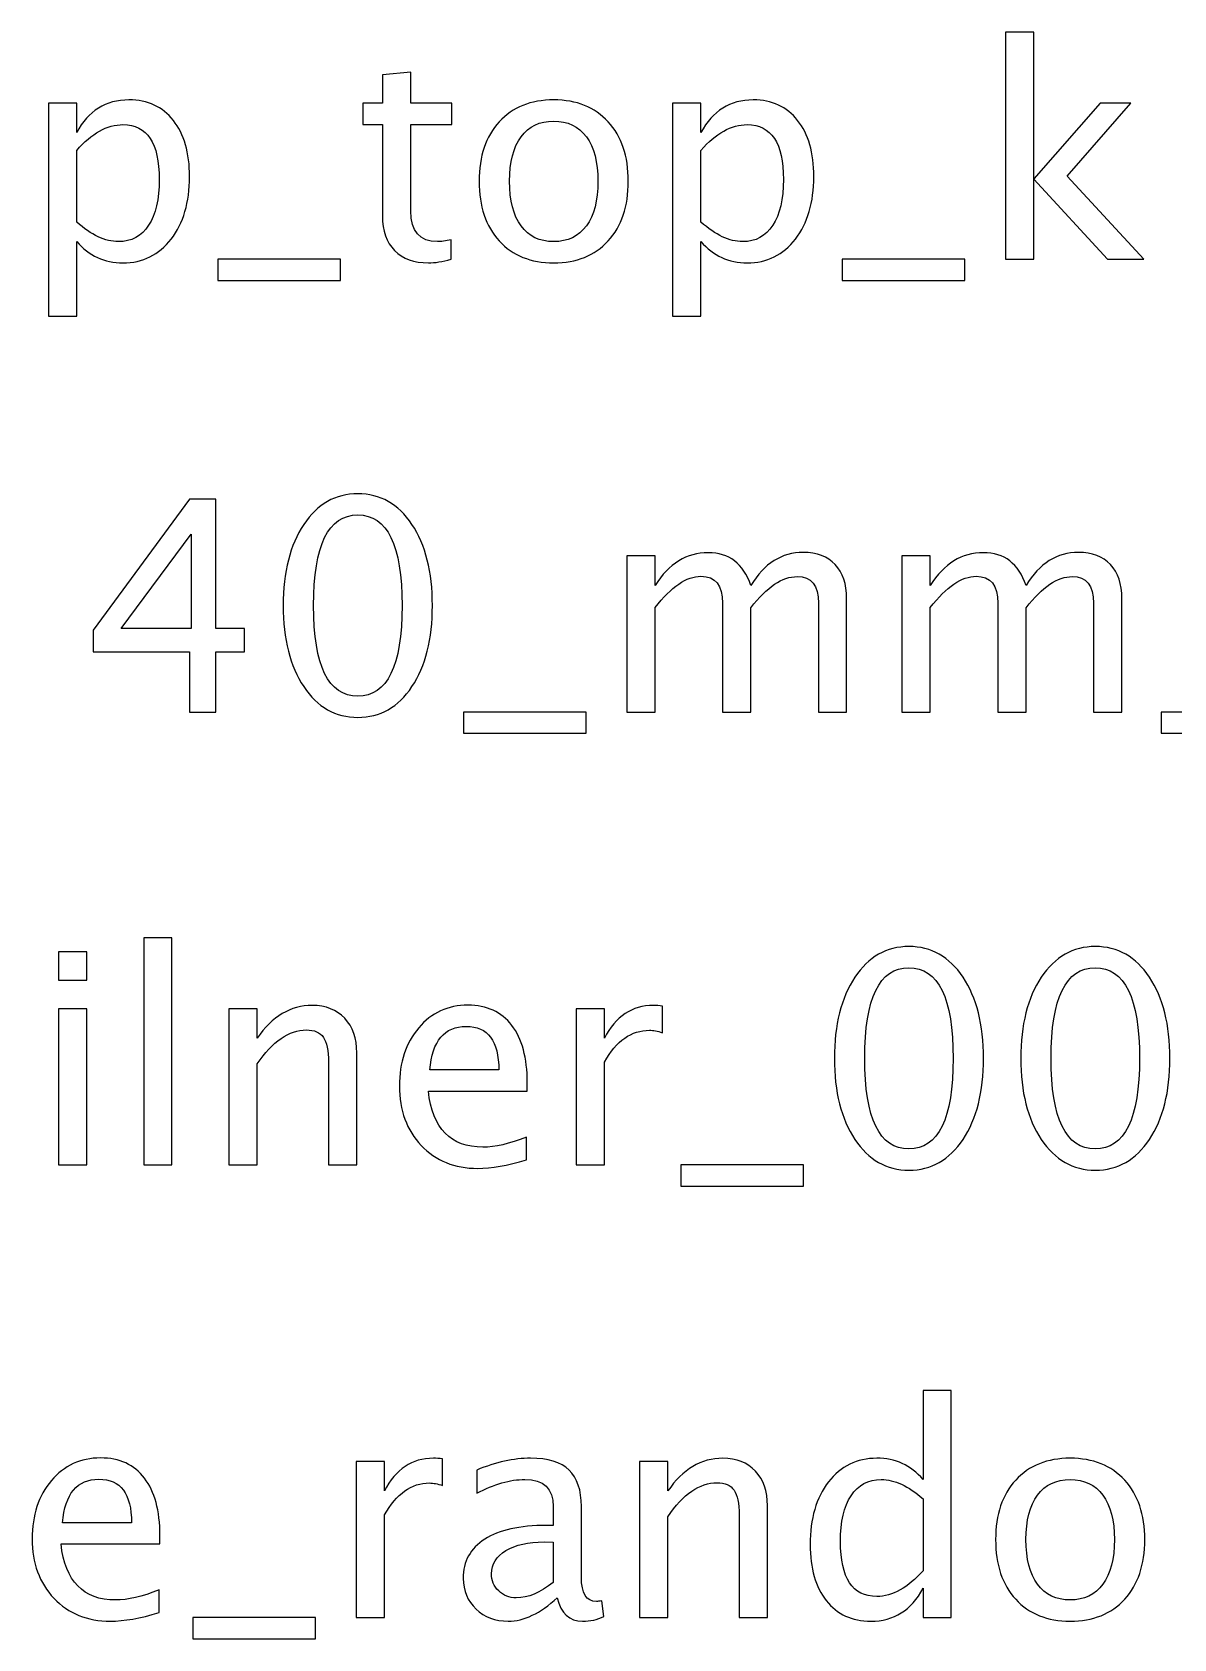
# Model space of a CAD drawing. Header units: centimetres. Extents: x -87 to 69, y -70 to 88.
# Drawn here: x 43.41 to 53.66, y 53.28 to 67.71 of the extents above; entities that cross this region are included whole.
import ezdxf

# ---------------------------------------------------------------- set-up
doc = ezdxf.new("R2010")
doc.units = ezdxf.units.CM
doc.header["$MEASUREMENT"] = 0
doc.layers.add('Layer 1', color=7, linetype='Continuous')

msp = doc.modelspace()

# ---------------------------------------------------------------- linework, layer by layer
at = {"layer": 'Layer 1'}
for points, knots in [([(52.15031, 65.67044), (52.15031, 65.67044), (52.15031, 67.71037), (52.15031, 67.71037), (52.15031, 67.71037), (52.15031, 67.71037), (52.40431, 67.71037), (52.40431, 67.71037), (52.40431, 67.71037), (52.40431, 67.71037), (52.40431, 66.39231), (52.40431, 66.39231), (52.40431, 66.39231), (52.40431, 66.39231), (52.99962, 67.07273), (52.99962, 67.07273), (52.99962, 67.07273), (52.99962, 67.07273), (53.27391, 67.07273), (53.27391, 67.07273), (53.27391, 67.07273), (53.27391, 67.07273), (52.70505, 66.41833), (52.70505, 66.41833), (52.70505, 66.41833), (52.70505, 66.41833), (53.39297, 65.67044), (53.39297, 65.67044), (53.39297, 65.67044), (53.39297, 65.67044), (53.06577, 65.67044), (53.06577, 65.67044), (53.06577, 65.67044), (53.06577, 65.67044), (52.40431, 66.38966), (52.40431, 66.38966), (52.40431, 66.38966), (52.40431, 66.38966), (52.40431, 65.67044), (52.40431, 65.67044), (52.40431, 65.67044), (52.40431, 65.67044), (52.15031, 65.67044), (52.15031, 65.67044)], [0, 0, 0, 0, 0.08333333, 0.08333333, 0.08333333, 0.08333333, 0.16666667, 0.16666667, 0.16666667, 0.16666667, 0.25, 0.25, 0.25, 0.25, 0.33333333, 0.33333333, 0.33333333, 0.33333333, 0.41666667, 0.41666667, 0.41666667, 0.41666667, 0.5, 0.5, 0.5, 0.5, 0.58333333, 0.58333333, 0.58333333, 0.58333333, 0.66666667, 0.66666667, 0.66666667, 0.66666667, 0.75, 0.75, 0.75, 0.75, 0.83333333, 0.83333333, 0.83333333, 0.83333333, 1, 1, 1, 1]), ([(47.17439, 65.67088), (47.0959, 65.64927), (47.02755, 65.63869), (46.96978, 65.63869), (46.96978, 65.63869), (46.84013, 65.63869), (46.73915, 65.67573), (46.66683, 65.74981), (46.66683, 65.74981), (46.59407, 65.8239), (46.55791, 65.92664), (46.55791, 66.0585), (46.55791, 66.0585), (46.55791, 66.0585), (46.55791, 66.88223), (46.55791, 66.88223), (46.55791, 66.88223), (46.55791, 66.88223), (46.38241, 66.88223), (46.38241, 66.88223), (46.38241, 66.88223), (46.38241, 66.88223), (46.38241, 67.07273), (46.38241, 67.07273), (46.38241, 67.07273), (46.38241, 67.07273), (46.55791, 67.07273), (46.55791, 67.07273), (46.55791, 67.07273), (46.55791, 67.07273), (46.55791, 67.32629), (46.55791, 67.32629), (46.55791, 67.32629), (46.55791, 67.32629), (46.81191, 67.35054), (46.81191, 67.35054), (46.81191, 67.35054), (46.81191, 67.35054), (46.81191, 67.07273), (46.81191, 67.07273), (46.81191, 67.07273), (46.81191, 67.07273), (47.17968, 67.07273), (47.17968, 67.07273), (47.17968, 67.07273), (47.17968, 67.07273), (47.17968, 66.88223), (47.17968, 66.88223), (47.17968, 66.88223), (47.17968, 66.88223), (46.81191, 66.88223), (46.81191, 66.88223), (46.81191, 66.88223), (46.81191, 66.88223), (46.81191, 66.10436), (46.81191, 66.10436), (46.81191, 66.10436), (46.81191, 65.92091), (46.89173, 65.82919), (47.05092, 65.82919), (47.05092, 65.82919), (47.08487, 65.82919), (47.12588, 65.83492), (47.17439, 65.84595), (47.17439, 65.84595), (47.17439, 65.84595), (47.17439, 65.67088), (47.17439, 65.67088)], [0, 0, 0, 0, 0.05555556, 0.05555556, 0.05555556, 0.05555556, 0.11111111, 0.11111111, 0.11111111, 0.11111111, 0.16666667, 0.16666667, 0.16666667, 0.16666667, 0.22222222, 0.22222222, 0.22222222, 0.22222222, 0.27777778, 0.27777778, 0.27777778, 0.27777778, 0.33333333, 0.33333333, 0.33333333, 0.33333333, 0.38888889, 0.38888889, 0.38888889, 0.38888889, 0.44444444, 0.44444444, 0.44444444, 0.44444444, 0.5, 0.5, 0.5, 0.5, 0.55555556, 0.55555556, 0.55555556, 0.55555556, 0.61111111, 0.61111111, 0.61111111, 0.61111111, 0.66666667, 0.66666667, 0.66666667, 0.66666667, 0.72222222, 0.72222222, 0.72222222, 0.72222222, 0.77777778, 0.77777778, 0.77777778, 0.77777778, 0.83333333, 0.83333333, 0.83333333, 0.83333333, 0.88888889, 0.88888889, 0.88888889, 0.88888889, 1, 1, 1, 1]), ([(43.55931, 65.15979), (43.55931, 65.15979), (43.55931, 67.07273), (43.55931, 67.07273), (43.55931, 67.07273), (43.55931, 67.07273), (43.81331, 67.07273), (43.81331, 67.07273), (43.81331, 67.07273), (43.81331, 67.07273), (43.81331, 66.80771), (43.81331, 66.80771), (43.81331, 66.80771), (43.91738, 67.00394), (44.07392, 67.10183), (44.2825, 67.10183), (44.2825, 67.10183), (44.4514, 67.10183), (44.58413, 67.04054), (44.68114, 66.91751), (44.68114, 66.91751), (44.77816, 66.79448), (44.82666, 66.62647), (44.82666, 66.41348), (44.82666, 66.41348), (44.82666, 66.18153), (44.77154, 65.99411), (44.66174, 65.85212), (44.66174, 65.85212), (44.55194, 65.70969), (44.4073, 65.63869), (44.22826, 65.63869), (44.22826, 65.63869), (44.06202, 65.63869), (43.92355, 65.70219), (43.81331, 65.82963), (43.81331, 65.82963), (43.81331, 65.82963), (43.81331, 65.15979), (43.81331, 65.15979), (43.81331, 65.15979), (43.81331, 65.15979), (43.55931, 65.15979), (43.55931, 65.15979)], [0, 0, 0, 0, 0.08333333, 0.08333333, 0.08333333, 0.08333333, 0.16666667, 0.16666667, 0.16666667, 0.16666667, 0.25, 0.25, 0.25, 0.25, 0.33333333, 0.33333333, 0.33333333, 0.33333333, 0.41666667, 0.41666667, 0.41666667, 0.41666667, 0.5, 0.5, 0.5, 0.5, 0.58333333, 0.58333333, 0.58333333, 0.58333333, 0.66666667, 0.66666667, 0.66666667, 0.66666667, 0.75, 0.75, 0.75, 0.75, 0.83333333, 0.83333333, 0.83333333, 0.83333333, 1, 1, 1, 1]), ([(48.09514, 65.63869), (47.88921, 65.63869), (47.72605, 65.70439), (47.6061, 65.8358), (47.6061, 65.8358), (47.48572, 65.96721), (47.42574, 66.14581), (47.42574, 66.37114), (47.42574, 66.37114), (47.42574, 66.59604), (47.48572, 66.77419), (47.6061, 66.90516), (47.6061, 66.90516), (47.72605, 67.03613), (47.88921, 67.10183), (48.09514, 67.10183), (48.09514, 67.10183), (48.30107, 67.10183), (48.46423, 67.03613), (48.58418, 66.90516), (48.58418, 66.90516), (48.70456, 66.77419), (48.76453, 66.59604), (48.76453, 66.37114), (48.76453, 66.37114), (48.76453, 66.14581), (48.70456, 65.96721), (48.58418, 65.8358), (48.58418, 65.8358), (48.46423, 65.70439), (48.30107, 65.63869), (48.09514, 65.63869)], [0, 0, 0, 0, 0.11111111, 0.11111111, 0.11111111, 0.11111111, 0.22222222, 0.22222222, 0.22222222, 0.22222222, 0.33333333, 0.33333333, 0.33333333, 0.33333333, 0.44444444, 0.44444444, 0.44444444, 0.44444444, 0.55555556, 0.55555556, 0.55555556, 0.55555556, 0.66666667, 0.66666667, 0.66666667, 0.66666667, 0.77777778, 0.77777778, 0.77777778, 0.77777778, 1, 1, 1, 1]), ([(49.16229, 65.15979), (49.16229, 65.15979), (49.16229, 67.07273), (49.16229, 67.07273), (49.16229, 67.07273), (49.16229, 67.07273), (49.41629, 67.07273), (49.41629, 67.07273), (49.41629, 67.07273), (49.41629, 67.07273), (49.41629, 66.80771), (49.41629, 66.80771), (49.41629, 66.80771), (49.52036, 67.00394), (49.6769, 67.10183), (49.88548, 67.10183), (49.88548, 67.10183), (50.05438, 67.10183), (50.18711, 67.04054), (50.28412, 66.91751), (50.28412, 66.91751), (50.38114, 66.79448), (50.42964, 66.62647), (50.42964, 66.41348), (50.42964, 66.41348), (50.42964, 66.18153), (50.37452, 65.99411), (50.26472, 65.85212), (50.26472, 65.85212), (50.15492, 65.70969), (50.01028, 65.63869), (49.83124, 65.63869), (49.83124, 65.63869), (49.665, 65.63869), (49.52653, 65.70219), (49.41629, 65.82963), (49.41629, 65.82963), (49.41629, 65.82963), (49.41629, 65.15979), (49.41629, 65.15979), (49.41629, 65.15979), (49.41629, 65.15979), (49.16229, 65.15979), (49.16229, 65.15979)], [0, 0, 0, 0, 0.08333333, 0.08333333, 0.08333333, 0.08333333, 0.16666667, 0.16666667, 0.16666667, 0.16666667, 0.25, 0.25, 0.25, 0.25, 0.33333333, 0.33333333, 0.33333333, 0.33333333, 0.41666667, 0.41666667, 0.41666667, 0.41666667, 0.5, 0.5, 0.5, 0.5, 0.58333333, 0.58333333, 0.58333333, 0.58333333, 0.66666667, 0.66666667, 0.66666667, 0.66666667, 0.75, 0.75, 0.75, 0.75, 0.83333333, 0.83333333, 0.83333333, 0.83333333, 1, 1, 1, 1]), ([(43.81331, 66.0047), (43.94428, 65.88784), (44.06907, 65.82919), (44.18769, 65.82919), (44.18769, 65.82919), (44.30455, 65.82919), (44.39495, 65.87814), (44.45845, 65.97559), (44.45845, 65.97559), (44.52239, 66.07305), (44.55414, 66.21019), (44.55414, 66.38746), (44.55414, 66.38746), (44.55414, 66.71554), (44.44566, 66.87958), (44.2287, 66.87958), (44.2287, 66.87958), (44.08671, 66.87958), (43.94825, 66.80286), (43.81331, 66.64896), (43.81331, 66.64896), (43.81331, 66.64896), (43.81331, 66.0047), (43.81331, 66.0047)], [0, 0, 0, 0, 0.14285714, 0.14285714, 0.14285714, 0.14285714, 0.28571429, 0.28571429, 0.28571429, 0.28571429, 0.42857143, 0.42857143, 0.42857143, 0.42857143, 0.57142857, 0.57142857, 0.57142857, 0.57142857, 0.71428571, 0.71428571, 0.71428571, 0.71428571, 1, 1, 1, 1]), ([(48.0947, 65.82919), (48.22038, 65.82919), (48.31827, 65.87637), (48.38794, 65.97118), (48.38794, 65.97118), (48.45718, 66.06555), (48.49201, 66.19917), (48.49201, 66.37114), (48.49201, 66.37114), (48.49201, 66.54268), (48.45718, 66.67586), (48.38794, 66.77022), (48.38794, 66.77022), (48.31827, 66.86415), (48.22038, 66.91133), (48.0947, 66.91133), (48.0947, 66.91133), (47.96858, 66.91133), (47.87069, 66.86415), (47.80189, 66.77022), (47.80189, 66.77022), (47.73266, 66.67586), (47.69827, 66.54268), (47.69827, 66.37114), (47.69827, 66.37114), (47.69827, 66.19917), (47.73266, 66.06555), (47.80189, 65.97118), (47.80189, 65.97118), (47.87069, 65.87637), (47.96858, 65.82919), (48.0947, 65.82919)], [0, 0, 0, 0, 0.11111111, 0.11111111, 0.11111111, 0.11111111, 0.22222222, 0.22222222, 0.22222222, 0.22222222, 0.33333333, 0.33333333, 0.33333333, 0.33333333, 0.44444444, 0.44444444, 0.44444444, 0.44444444, 0.55555556, 0.55555556, 0.55555556, 0.55555556, 0.66666667, 0.66666667, 0.66666667, 0.66666667, 0.77777778, 0.77777778, 0.77777778, 0.77777778, 1, 1, 1, 1]), ([(49.41629, 66.0047), (49.54726, 65.88784), (49.67205, 65.82919), (49.79067, 65.82919), (49.79067, 65.82919), (49.90753, 65.82919), (49.99793, 65.87814), (50.06143, 65.97559), (50.06143, 65.97559), (50.12537, 66.07305), (50.15712, 66.21019), (50.15712, 66.38746), (50.15712, 66.38746), (50.15712, 66.71554), (50.04864, 66.87958), (49.83168, 66.87958), (49.83168, 66.87958), (49.68969, 66.87958), (49.55123, 66.80286), (49.41629, 66.64896), (49.41629, 66.64896), (49.41629, 66.64896), (49.41629, 66.0047), (49.41629, 66.0047)], [0, 0, 0, 0, 0.14285714, 0.14285714, 0.14285714, 0.14285714, 0.28571429, 0.28571429, 0.28571429, 0.28571429, 0.42857143, 0.42857143, 0.42857143, 0.42857143, 0.57142857, 0.57142857, 0.57142857, 0.57142857, 0.71428571, 0.71428571, 0.71428571, 0.71428571, 1, 1, 1, 1]), ([(45.08154, 65.47994), (45.08154, 65.47994), (45.08154, 65.67044), (45.08154, 65.67044), (45.08154, 65.67044), (45.08154, 65.67044), (46.18221, 65.67044), (46.18221, 65.67044), (46.18221, 65.67044), (46.18221, 65.67044), (46.18221, 65.47994), (46.18221, 65.47994), (46.18221, 65.47994), (46.18221, 65.47994), (45.08154, 65.47994), (45.08154, 65.47994)], [0, 0, 0, 0, 0.2, 0.2, 0.2, 0.2, 0.4, 0.4, 0.4, 0.4, 0.6, 0.6, 0.6, 0.6, 1, 1, 1, 1]), ([(50.68452, 65.47994), (50.68452, 65.47994), (50.68452, 65.67044), (50.68452, 65.67044), (50.68452, 65.67044), (50.68452, 65.67044), (51.78519, 65.67044), (51.78519, 65.67044), (51.78519, 65.67044), (51.78519, 65.67044), (51.78519, 65.47994), (51.78519, 65.47994), (51.78519, 65.47994), (51.78519, 65.47994), (50.68452, 65.47994), (50.68452, 65.47994)], [0, 0, 0, 0, 0.2, 0.2, 0.2, 0.2, 0.4, 0.4, 0.4, 0.4, 0.6, 0.6, 0.6, 0.6, 1, 1, 1, 1]), ([(44.82513, 61.60468), (44.82513, 61.60468), (44.82513, 62.14708), (44.82513, 62.14708), (44.82513, 62.14708), (44.82513, 62.14708), (43.96259, 62.14708), (43.96259, 62.14708), (43.96259, 62.14708), (43.96259, 62.14708), (43.96259, 62.34022), (43.96259, 62.34022), (43.96259, 62.34022), (43.96259, 62.34022), (44.82513, 63.51762), (44.82513, 63.51762), (44.82513, 63.51762), (44.82513, 63.51762), (45.06325, 63.51762), (45.06325, 63.51762), (45.06325, 63.51762), (45.06325, 63.51762), (45.06325, 62.3561), (45.06325, 62.3561), (45.06325, 62.3561), (45.06325, 62.3561), (45.3199, 62.3561), (45.3199, 62.3561), (45.3199, 62.3561), (45.3199, 62.3561), (45.3199, 62.14708), (45.3199, 62.14708), (45.3199, 62.14708), (45.3199, 62.14708), (45.06325, 62.14708), (45.06325, 62.14708), (45.06325, 62.14708), (45.06325, 62.14708), (45.06325, 61.60468), (45.06325, 61.60468), (45.06325, 61.60468), (45.06325, 61.60468), (44.82513, 61.60468), (44.82513, 61.60468)], [0, 0, 0, 0, 0.08333333, 0.08333333, 0.08333333, 0.08333333, 0.16666667, 0.16666667, 0.16666667, 0.16666667, 0.25, 0.25, 0.25, 0.25, 0.33333333, 0.33333333, 0.33333333, 0.33333333, 0.41666667, 0.41666667, 0.41666667, 0.41666667, 0.5, 0.5, 0.5, 0.5, 0.58333333, 0.58333333, 0.58333333, 0.58333333, 0.66666667, 0.66666667, 0.66666667, 0.66666667, 0.75, 0.75, 0.75, 0.75, 0.83333333, 0.83333333, 0.83333333, 0.83333333, 1, 1, 1, 1]), ([(46.33678, 61.55706), (46.13614, 61.55706), (45.9743, 61.64922), (45.85171, 61.8331), (45.85171, 61.8331), (45.72868, 62.01699), (45.66739, 62.25952), (45.66739, 62.56115), (45.66739, 62.56115), (45.66739, 62.86277), (45.72868, 63.10531), (45.85171, 63.28919), (45.85171, 63.28919), (45.9743, 63.47308), (46.13614, 63.56524), (46.33678, 63.56524), (46.33678, 63.56524), (46.53831, 63.56524), (46.70014, 63.47352), (46.82273, 63.29007), (46.82273, 63.29007), (46.94488, 63.10663), (47.00618, 62.86365), (47.00618, 62.56115), (47.00618, 62.56115), (47.00618, 62.25952), (46.94488, 62.01699), (46.82273, 61.8331), (46.82273, 61.8331), (46.70014, 61.64922), (46.53831, 61.55706), (46.33678, 61.55706)], [0, 0, 0, 0, 0.11111111, 0.11111111, 0.11111111, 0.11111111, 0.22222222, 0.22222222, 0.22222222, 0.22222222, 0.33333333, 0.33333333, 0.33333333, 0.33333333, 0.44444444, 0.44444444, 0.44444444, 0.44444444, 0.55555556, 0.55555556, 0.55555556, 0.55555556, 0.66666667, 0.66666667, 0.66666667, 0.66666667, 0.77777778, 0.77777778, 0.77777778, 0.77777778, 1, 1, 1, 1]), ([(46.33634, 61.74755), (46.60137, 61.74755), (46.73366, 62.01875), (46.73366, 62.56115), (46.73366, 62.56115), (46.73366, 63.10354), (46.60137, 63.37474), (46.33634, 63.37474), (46.33634, 63.37474), (46.0722, 63.37474), (45.93991, 63.10354), (45.93991, 62.56115), (45.93991, 62.56115), (45.93991, 62.01875), (46.0722, 61.74755), (46.33634, 61.74755)], [0, 0, 0, 0, 0.2, 0.2, 0.2, 0.2, 0.4, 0.4, 0.4, 0.4, 0.6, 0.6, 0.6, 0.6, 1, 1, 1, 1]), ([(44.2135, 62.3561), (44.2135, 62.3561), (44.841, 62.3561), (44.841, 62.3561), (44.841, 62.3561), (44.841, 62.3561), (44.841, 63.20364), (44.841, 63.20364), (44.841, 63.20364), (44.841, 63.20364), (44.2135, 62.3561), (44.2135, 62.3561)], [0, 0, 0, 0, 0.25, 0.25, 0.25, 0.25, 0.5, 0.5, 0.5, 0.5, 1, 1, 1, 1]), ([(48.75066, 61.60468), (48.75066, 61.60468), (48.75066, 63.00697), (48.75066, 63.00697), (48.75066, 63.00697), (48.75066, 63.00697), (49.00466, 63.00697), (49.00466, 63.00697), (49.00466, 63.00697), (49.00466, 63.00697), (49.00466, 62.74195), (49.00466, 62.74195), (49.00466, 62.74195), (49.12857, 62.93818), (49.28732, 63.03607), (49.48179, 63.03607), (49.48179, 63.03607), (49.6692, 63.03607), (49.79664, 62.93818), (49.86455, 62.74195), (49.86455, 62.74195), (49.98494, 62.93994), (50.14193, 63.03872), (50.33463, 63.03872), (50.33463, 63.03872), (50.45766, 63.03872), (50.55335, 63.00256), (50.6217, 62.9298), (50.6217, 62.9298), (50.69005, 62.85704), (50.72445, 62.75518), (50.72445, 62.62421), (50.72445, 62.62421), (50.72445, 62.62421), (50.72445, 61.60468), (50.72445, 61.60468), (50.72445, 61.60468), (50.72445, 61.60468), (50.47045, 61.60468), (50.47045, 61.60468), (50.47045, 61.60468), (50.47045, 61.60468), (50.47045, 62.58231), (50.47045, 62.58231), (50.47045, 62.58231), (50.47045, 62.74195), (50.40695, 62.82176), (50.27995, 62.82176), (50.27995, 62.82176), (50.1481, 62.82176), (50.00963, 62.72872), (49.86455, 62.54219), (49.86455, 62.54219), (49.86455, 62.54219), (49.86455, 61.60468), (49.86455, 61.60468), (49.86455, 61.60468), (49.86455, 61.60468), (49.61055, 61.60468), (49.61055, 61.60468), (49.61055, 61.60468), (49.61055, 61.60468), (49.61055, 62.5832), (49.61055, 62.5832), (49.61055, 62.5832), (49.61055, 62.74415), (49.54617, 62.82441), (49.41697, 62.82441), (49.41697, 62.82441), (49.28865, 62.82441), (49.15106, 62.73092), (49.00466, 62.54351), (49.00466, 62.54351), (49.00466, 62.54351), (49.00466, 61.60468), (49.00466, 61.60468), (49.00466, 61.60468), (49.00466, 61.60468), (48.75066, 61.60468), (48.75066, 61.60468)], [0, 0, 0, 0, 0.04761905, 0.04761905, 0.04761905, 0.04761905, 0.0952381, 0.0952381, 0.0952381, 0.0952381, 0.14285714, 0.14285714, 0.14285714, 0.14285714, 0.19047619, 0.19047619, 0.19047619, 0.19047619, 0.23809524, 0.23809524, 0.23809524, 0.23809524, 0.28571429, 0.28571429, 0.28571429, 0.28571429, 0.33333333, 0.33333333, 0.33333333, 0.33333333, 0.38095238, 0.38095238, 0.38095238, 0.38095238, 0.42857143, 0.42857143, 0.42857143, 0.42857143, 0.47619048, 0.47619048, 0.47619048, 0.47619048, 0.52380952, 0.52380952, 0.52380952, 0.52380952, 0.57142857, 0.57142857, 0.57142857, 0.57142857, 0.61904762, 0.61904762, 0.61904762, 0.61904762, 0.66666667, 0.66666667, 0.66666667, 0.66666667, 0.71428571, 0.71428571, 0.71428571, 0.71428571, 0.76190476, 0.76190476, 0.76190476, 0.76190476, 0.80952381, 0.80952381, 0.80952381, 0.80952381, 0.85714286, 0.85714286, 0.85714286, 0.85714286, 0.9047619, 0.9047619, 0.9047619, 0.9047619, 1, 1, 1, 1]), ([(51.22098, 61.60468), (51.22098, 61.60468), (51.22098, 63.00697), (51.22098, 63.00697), (51.22098, 63.00697), (51.22098, 63.00697), (51.47498, 63.00697), (51.47498, 63.00697), (51.47498, 63.00697), (51.47498, 63.00697), (51.47498, 62.74195), (51.47498, 62.74195), (51.47498, 62.74195), (51.59889, 62.93818), (51.75764, 63.03607), (51.95211, 63.03607), (51.95211, 63.03607), (52.13952, 63.03607), (52.26696, 62.93818), (52.33487, 62.74195), (52.33487, 62.74195), (52.45526, 62.93994), (52.61225, 63.03872), (52.80495, 63.03872), (52.80495, 63.03872), (52.92798, 63.03872), (53.02367, 63.00256), (53.09202, 62.9298), (53.09202, 62.9298), (53.16037, 62.85704), (53.19477, 62.75518), (53.19477, 62.62421), (53.19477, 62.62421), (53.19477, 62.62421), (53.19477, 61.60468), (53.19477, 61.60468), (53.19477, 61.60468), (53.19477, 61.60468), (52.94077, 61.60468), (52.94077, 61.60468), (52.94077, 61.60468), (52.94077, 61.60468), (52.94077, 62.58231), (52.94077, 62.58231), (52.94077, 62.58231), (52.94077, 62.74195), (52.87727, 62.82176), (52.75027, 62.82176), (52.75027, 62.82176), (52.61842, 62.82176), (52.47995, 62.72872), (52.33487, 62.54219), (52.33487, 62.54219), (52.33487, 62.54219), (52.33487, 61.60468), (52.33487, 61.60468), (52.33487, 61.60468), (52.33487, 61.60468), (52.08087, 61.60468), (52.08087, 61.60468), (52.08087, 61.60468), (52.08087, 61.60468), (52.08087, 62.5832), (52.08087, 62.5832), (52.08087, 62.5832), (52.08087, 62.74415), (52.01649, 62.82441), (51.88729, 62.82441), (51.88729, 62.82441), (51.75897, 62.82441), (51.62138, 62.73092), (51.47498, 62.54351), (51.47498, 62.54351), (51.47498, 62.54351), (51.47498, 61.60468), (51.47498, 61.60468), (51.47498, 61.60468), (51.47498, 61.60468), (51.22098, 61.60468), (51.22098, 61.60468)], [0, 0, 0, 0, 0.04761905, 0.04761905, 0.04761905, 0.04761905, 0.0952381, 0.0952381, 0.0952381, 0.0952381, 0.14285714, 0.14285714, 0.14285714, 0.14285714, 0.19047619, 0.19047619, 0.19047619, 0.19047619, 0.23809524, 0.23809524, 0.23809524, 0.23809524, 0.28571429, 0.28571429, 0.28571429, 0.28571429, 0.33333333, 0.33333333, 0.33333333, 0.33333333, 0.38095238, 0.38095238, 0.38095238, 0.38095238, 0.42857143, 0.42857143, 0.42857143, 0.42857143, 0.47619048, 0.47619048, 0.47619048, 0.47619048, 0.52380952, 0.52380952, 0.52380952, 0.52380952, 0.57142857, 0.57142857, 0.57142857, 0.57142857, 0.61904762, 0.61904762, 0.61904762, 0.61904762, 0.66666667, 0.66666667, 0.66666667, 0.66666667, 0.71428571, 0.71428571, 0.71428571, 0.71428571, 0.76190476, 0.76190476, 0.76190476, 0.76190476, 0.80952381, 0.80952381, 0.80952381, 0.80952381, 0.85714286, 0.85714286, 0.85714286, 0.85714286, 0.9047619, 0.9047619, 0.9047619, 0.9047619, 1, 1, 1, 1]), ([(47.28487, 61.41418), (47.28487, 61.41418), (47.28487, 61.60468), (47.28487, 61.60468), (47.28487, 61.60468), (47.28487, 61.60468), (48.38554, 61.60468), (48.38554, 61.60468), (48.38554, 61.60468), (48.38554, 61.60468), (48.38554, 61.41418), (48.38554, 61.41418), (48.38554, 61.41418), (48.38554, 61.41418), (47.28487, 61.41418), (47.28487, 61.41418)], [0, 0, 0, 0, 0.2, 0.2, 0.2, 0.2, 0.4, 0.4, 0.4, 0.4, 0.6, 0.6, 0.6, 0.6, 1, 1, 1, 1]), ([(53.54842, 61.41418), (53.54842, 61.41418), (53.54842, 61.60468), (53.54842, 61.60468), (53.54842, 61.60468), (53.54842, 61.60468), (54.64909, 61.60468), (54.64909, 61.60468), (54.64909, 61.60468), (54.64909, 61.60468), (54.64909, 61.41418), (54.64909, 61.41418), (54.64909, 61.41418), (54.64909, 61.41418), (53.54842, 61.41418), (53.54842, 61.41418)], [0, 0, 0, 0, 0.2, 0.2, 0.2, 0.2, 0.4, 0.4, 0.4, 0.4, 0.6, 0.6, 0.6, 0.6, 1, 1, 1, 1]), ([(43.65014, 59.19786), (43.65014, 59.19786), (43.65014, 59.45186), (43.65014, 59.45186), (43.65014, 59.45186), (43.65014, 59.45186), (43.90414, 59.45186), (43.90414, 59.45186), (43.90414, 59.45186), (43.90414, 59.45186), (43.90414, 59.19786), (43.90414, 59.19786), (43.90414, 59.19786), (43.90414, 59.19786), (43.65014, 59.19786), (43.65014, 59.19786)], [0, 0, 0, 0, 0.2, 0.2, 0.2, 0.2, 0.4, 0.4, 0.4, 0.4, 0.6, 0.6, 0.6, 0.6, 1, 1, 1, 1]), ([(44.41478, 57.53892), (44.41478, 57.53892), (44.41478, 59.57885), (44.41478, 59.57885), (44.41478, 59.57885), (44.41478, 59.57885), (44.66878, 59.57885), (44.66878, 59.57885), (44.66878, 59.57885), (44.66878, 59.57885), (44.66878, 57.53892), (44.66878, 57.53892), (44.66878, 57.53892), (44.66878, 57.53892), (44.41478, 57.53892), (44.41478, 57.53892)], [0, 0, 0, 0, 0.2, 0.2, 0.2, 0.2, 0.4, 0.4, 0.4, 0.4, 0.6, 0.6, 0.6, 0.6, 1, 1, 1, 1]), ([(51.28335, 57.4913), (51.08271, 57.4913), (50.92087, 57.58346), (50.79828, 57.76734), (50.79828, 57.76734), (50.67525, 57.95123), (50.61396, 58.19376), (50.61396, 58.49539), (50.61396, 58.49539), (50.61396, 58.79701), (50.67525, 59.03955), (50.79828, 59.22343), (50.79828, 59.22343), (50.92087, 59.40732), (51.08271, 59.49948), (51.28335, 59.49948), (51.28335, 59.49948), (51.48488, 59.49948), (51.64671, 59.40776), (51.7693, 59.22431), (51.7693, 59.22431), (51.89145, 59.04087), (51.95275, 58.79789), (51.95275, 58.49539), (51.95275, 58.49539), (51.95275, 58.19376), (51.89145, 57.95123), (51.7693, 57.76734), (51.7693, 57.76734), (51.64671, 57.58346), (51.48488, 57.4913), (51.28335, 57.4913)], [0, 0, 0, 0, 0.11111111, 0.11111111, 0.11111111, 0.11111111, 0.22222222, 0.22222222, 0.22222222, 0.22222222, 0.33333333, 0.33333333, 0.33333333, 0.33333333, 0.44444444, 0.44444444, 0.44444444, 0.44444444, 0.55555556, 0.55555556, 0.55555556, 0.55555556, 0.66666667, 0.66666667, 0.66666667, 0.66666667, 0.77777778, 0.77777778, 0.77777778, 0.77777778, 1, 1, 1, 1]), ([(52.9564, 57.4913), (52.75576, 57.4913), (52.59392, 57.58346), (52.47133, 57.76734), (52.47133, 57.76734), (52.3483, 57.95123), (52.28701, 58.19376), (52.28701, 58.49539), (52.28701, 58.49539), (52.28701, 58.79701), (52.3483, 59.03955), (52.47133, 59.22343), (52.47133, 59.22343), (52.59392, 59.40732), (52.75576, 59.49948), (52.9564, 59.49948), (52.9564, 59.49948), (53.15793, 59.49948), (53.31976, 59.40776), (53.44235, 59.22431), (53.44235, 59.22431), (53.5645, 59.04087), (53.6258, 58.79789), (53.6258, 58.49539), (53.6258, 58.49539), (53.6258, 58.19376), (53.5645, 57.95123), (53.44235, 57.76734), (53.44235, 57.76734), (53.31976, 57.58346), (53.15793, 57.4913), (52.9564, 57.4913)], [0, 0, 0, 0, 0.11111111, 0.11111111, 0.11111111, 0.11111111, 0.22222222, 0.22222222, 0.22222222, 0.22222222, 0.33333333, 0.33333333, 0.33333333, 0.33333333, 0.44444444, 0.44444444, 0.44444444, 0.44444444, 0.55555556, 0.55555556, 0.55555556, 0.55555556, 0.66666667, 0.66666667, 0.66666667, 0.66666667, 0.77777778, 0.77777778, 0.77777778, 0.77777778, 1, 1, 1, 1]), ([(51.28291, 57.68179), (51.54794, 57.68179), (51.68023, 57.95299), (51.68023, 58.49539), (51.68023, 58.49539), (51.68023, 59.03778), (51.54794, 59.30898), (51.28291, 59.30898), (51.28291, 59.30898), (51.01877, 59.30898), (50.88648, 59.03778), (50.88648, 58.49539), (50.88648, 58.49539), (50.88648, 57.95299), (51.01877, 57.68179), (51.28291, 57.68179)], [0, 0, 0, 0, 0.2, 0.2, 0.2, 0.2, 0.4, 0.4, 0.4, 0.4, 0.6, 0.6, 0.6, 0.6, 1, 1, 1, 1]), ([(52.95596, 57.68179), (53.22099, 57.68179), (53.35328, 57.95299), (53.35328, 58.49539), (53.35328, 58.49539), (53.35328, 59.03778), (53.22099, 59.30898), (52.95596, 59.30898), (52.95596, 59.30898), (52.69182, 59.30898), (52.55953, 59.03778), (52.55953, 58.49539), (52.55953, 58.49539), (52.55953, 57.95299), (52.69182, 57.68179), (52.95596, 57.68179)], [0, 0, 0, 0, 0.2, 0.2, 0.2, 0.2, 0.4, 0.4, 0.4, 0.4, 0.6, 0.6, 0.6, 0.6, 1, 1, 1, 1]), ([(43.65014, 57.53892), (43.65014, 57.53892), (43.65014, 58.94121), (43.65014, 58.94121), (43.65014, 58.94121), (43.65014, 58.94121), (43.90414, 58.94121), (43.90414, 58.94121), (43.90414, 58.94121), (43.90414, 58.94121), (43.90414, 57.53892), (43.90414, 57.53892), (43.90414, 57.53892), (43.90414, 57.53892), (43.65014, 57.53892), (43.65014, 57.53892)], [0, 0, 0, 0, 0.2, 0.2, 0.2, 0.2, 0.4, 0.4, 0.4, 0.4, 0.6, 0.6, 0.6, 0.6, 1, 1, 1, 1]), ([(45.17942, 57.53892), (45.17942, 57.53892), (45.17942, 58.94121), (45.17942, 58.94121), (45.17942, 58.94121), (45.17942, 58.94121), (45.43342, 58.94121), (45.43342, 58.94121), (45.43342, 58.94121), (45.43342, 58.94121), (45.43342, 58.67619), (45.43342, 58.67619), (45.43342, 58.67619), (45.56792, 58.87242), (45.73284, 58.97031), (45.92775, 58.97031), (45.92775, 58.97031), (46.05034, 58.97031), (46.14779, 58.93195), (46.21967, 58.85478), (46.21967, 58.85478), (46.29155, 58.77805), (46.32771, 58.67442), (46.32771, 58.54478), (46.32771, 58.54478), (46.32771, 58.54478), (46.32771, 57.53892), (46.32771, 57.53892), (46.32771, 57.53892), (46.32771, 57.53892), (46.07371, 57.53892), (46.07371, 57.53892), (46.07371, 57.53892), (46.07371, 57.53892), (46.07371, 58.46187), (46.07371, 58.46187), (46.07371, 58.46187), (46.07371, 58.56594), (46.05828, 58.64003), (46.02785, 58.68412), (46.02785, 58.68412), (45.99698, 58.72866), (45.94627, 58.75071), (45.87527, 58.75071), (45.87527, 58.75071), (45.71917, 58.75071), (45.57188, 58.64885), (45.43342, 58.44512), (45.43342, 58.44512), (45.43342, 58.44512), (45.43342, 57.53892), (45.43342, 57.53892), (45.43342, 57.53892), (45.43342, 57.53892), (45.17942, 57.53892), (45.17942, 57.53892)], [0, 0, 0, 0, 0.06666667, 0.06666667, 0.06666667, 0.06666667, 0.13333333, 0.13333333, 0.13333333, 0.13333333, 0.2, 0.2, 0.2, 0.2, 0.26666667, 0.26666667, 0.26666667, 0.26666667, 0.33333333, 0.33333333, 0.33333333, 0.33333333, 0.4, 0.4, 0.4, 0.4, 0.46666667, 0.46666667, 0.46666667, 0.46666667, 0.53333333, 0.53333333, 0.53333333, 0.53333333, 0.6, 0.6, 0.6, 0.6, 0.66666667, 0.66666667, 0.66666667, 0.66666667, 0.73333333, 0.73333333, 0.73333333, 0.73333333, 0.8, 0.8, 0.8, 0.8, 0.86666667, 0.86666667, 0.86666667, 0.86666667, 1, 1, 1, 1]), ([(47.85083, 57.5839), (47.68017, 57.53275), (47.53421, 57.50717), (47.4125, 57.50717), (47.4125, 57.50717), (47.2048, 57.50717), (47.03591, 57.57596), (46.90583, 57.7131), (46.90583, 57.7131), (46.77574, 57.85025), (46.71047, 58.02796), (46.71047, 58.24668), (46.71047, 58.24668), (46.71047, 58.45879), (46.7678, 58.63297), (46.88289, 58.76923), (46.88289, 58.76923), (46.99799, 58.90505), (47.14527, 58.97296), (47.32475, 58.97296), (47.32475, 58.97296), (47.49452, 58.97296), (47.62593, 58.91255), (47.71854, 58.79172), (47.71854, 58.79172), (47.81114, 58.67089), (47.85744, 58.4998), (47.85744, 58.27799), (47.85744, 58.27799), (47.85744, 58.27799), (47.85612, 58.20038), (47.85612, 58.20038), (47.85612, 58.20038), (47.85612, 58.20038), (46.96977, 58.20038), (46.96977, 58.20038), (46.96977, 58.20038), (47.00681, 57.86524), (47.17041, 57.69767), (47.46013, 57.69767), (47.46013, 57.69767), (47.5664, 57.69767), (47.69649, 57.72766), (47.85083, 57.78763), (47.85083, 57.78763), (47.85083, 57.78763), (47.85083, 57.5839), (47.85083, 57.5839)], [0, 0, 0, 0, 0.07692308, 0.07692308, 0.07692308, 0.07692308, 0.15384615, 0.15384615, 0.15384615, 0.15384615, 0.23076923, 0.23076923, 0.23076923, 0.23076923, 0.30769231, 0.30769231, 0.30769231, 0.30769231, 0.38461538, 0.38461538, 0.38461538, 0.38461538, 0.46153846, 0.46153846, 0.46153846, 0.46153846, 0.53846154, 0.53846154, 0.53846154, 0.53846154, 0.61538462, 0.61538462, 0.61538462, 0.61538462, 0.69230769, 0.69230769, 0.69230769, 0.69230769, 0.76923077, 0.76923077, 0.76923077, 0.76923077, 0.84615385, 0.84615385, 0.84615385, 0.84615385, 1, 1, 1, 1]), ([(48.29577, 57.53892), (48.29577, 57.53892), (48.29577, 58.94121), (48.29577, 58.94121), (48.29577, 58.94121), (48.29577, 58.94121), (48.54977, 58.94121), (48.54977, 58.94121), (48.54977, 58.94121), (48.54977, 58.94121), (48.54977, 58.67619), (48.54977, 58.67619), (48.54977, 58.67619), (48.65075, 58.87242), (48.79715, 58.97031), (48.98942, 58.97031), (48.98942, 58.97031), (49.01544, 58.97031), (49.04278, 58.96811), (49.071, 58.9637), (49.071, 58.9637), (49.071, 58.9637), (49.071, 58.72602), (49.071, 58.72602), (49.071, 58.72602), (49.0269, 58.74057), (48.9881, 58.74806), (48.95458, 58.74806), (48.95458, 58.74806), (48.79319, 58.74806), (48.65825, 58.65281), (48.54977, 58.46187), (48.54977, 58.46187), (48.54977, 58.46187), (48.54977, 57.53892), (48.54977, 57.53892), (48.54977, 57.53892), (48.54977, 57.53892), (48.29577, 57.53892), (48.29577, 57.53892)], [0, 0, 0, 0, 0.09090909, 0.09090909, 0.09090909, 0.09090909, 0.18181818, 0.18181818, 0.18181818, 0.18181818, 0.27272727, 0.27272727, 0.27272727, 0.27272727, 0.36363636, 0.36363636, 0.36363636, 0.36363636, 0.45454545, 0.45454545, 0.45454545, 0.45454545, 0.54545455, 0.54545455, 0.54545455, 0.54545455, 0.63636364, 0.63636364, 0.63636364, 0.63636364, 0.72727273, 0.72727273, 0.72727273, 0.72727273, 0.81818182, 0.81818182, 0.81818182, 0.81818182, 1, 1, 1, 1]), ([(46.983, 58.39088), (46.983, 58.39088), (47.60212, 58.39088), (47.60212, 58.39088), (47.60212, 58.39088), (47.60212, 58.65193), (47.50466, 58.78246), (47.3102, 58.78246), (47.3102, 58.78246), (47.1144, 58.78246), (47.00548, 58.65193), (46.983, 58.39088)], [0, 0, 0, 0, 0.25, 0.25, 0.25, 0.25, 0.5, 0.5, 0.5, 0.5, 1, 1, 1, 1]), ([(49.23548, 57.34842), (49.23548, 57.34842), (49.23548, 57.53892), (49.23548, 57.53892), (49.23548, 57.53892), (49.23548, 57.53892), (50.33615, 57.53892), (50.33615, 57.53892), (50.33615, 57.53892), (50.33615, 57.53892), (50.33615, 57.34842), (50.33615, 57.34842), (50.33615, 57.34842), (50.33615, 57.34842), (49.23548, 57.34842), (49.23548, 57.34842)], [0, 0, 0, 0, 0.2, 0.2, 0.2, 0.2, 0.4, 0.4, 0.4, 0.4, 0.6, 0.6, 0.6, 0.6, 1, 1, 1, 1]), ([(51.40971, 53.47316), (51.40971, 53.47316), (51.40971, 53.73642), (51.40971, 53.73642), (51.40971, 53.73642), (51.30608, 53.53975), (51.14998, 53.44141), (50.9414, 53.44141), (50.9414, 53.44141), (50.77206, 53.44141), (50.63889, 53.50271), (50.54188, 53.62574), (50.54188, 53.62574), (50.44486, 53.74877), (50.39635, 53.91678), (50.39635, 54.12977), (50.39635, 54.12977), (50.39635, 54.3626), (50.45148, 54.55001), (50.56128, 54.69201), (50.56128, 54.69201), (50.67152, 54.83356), (50.81616, 54.90455), (50.99564, 54.90455), (50.99564, 54.90455), (51.16188, 54.90455), (51.30035, 54.84105), (51.40971, 54.71361), (51.40971, 54.71361), (51.40971, 54.71361), (51.40971, 55.51309), (51.40971, 55.51309), (51.40971, 55.51309), (51.40971, 55.51309), (51.66371, 55.51309), (51.66371, 55.51309), (51.66371, 55.51309), (51.66371, 55.51309), (51.66371, 53.47316), (51.66371, 53.47316), (51.66371, 53.47316), (51.66371, 53.47316), (51.40971, 53.47316), (51.40971, 53.47316)], [0, 0, 0, 0, 0.08333333, 0.08333333, 0.08333333, 0.08333333, 0.16666667, 0.16666667, 0.16666667, 0.16666667, 0.25, 0.25, 0.25, 0.25, 0.33333333, 0.33333333, 0.33333333, 0.33333333, 0.41666667, 0.41666667, 0.41666667, 0.41666667, 0.5, 0.5, 0.5, 0.5, 0.58333333, 0.58333333, 0.58333333, 0.58333333, 0.66666667, 0.66666667, 0.66666667, 0.66666667, 0.75, 0.75, 0.75, 0.75, 0.83333333, 0.83333333, 0.83333333, 0.83333333, 1, 1, 1, 1]), ([(44.55392, 53.51814), (44.38326, 53.46699), (44.2373, 53.44141), (44.11559, 53.44141), (44.11559, 53.44141), (43.90789, 53.44141), (43.739, 53.5102), (43.60892, 53.64734), (43.60892, 53.64734), (43.47883, 53.78449), (43.41356, 53.9622), (43.41356, 54.18092), (43.41356, 54.18092), (43.41356, 54.39303), (43.47089, 54.56721), (43.58598, 54.70347), (43.58598, 54.70347), (43.70108, 54.83929), (43.84836, 54.9072), (44.02784, 54.9072), (44.02784, 54.9072), (44.19761, 54.9072), (44.32902, 54.84679), (44.42163, 54.72596), (44.42163, 54.72596), (44.51423, 54.60513), (44.56053, 54.43404), (44.56053, 54.21223), (44.56053, 54.21223), (44.56053, 54.21223), (44.55921, 54.13462), (44.55921, 54.13462), (44.55921, 54.13462), (44.55921, 54.13462), (43.67286, 54.13462), (43.67286, 54.13462), (43.67286, 54.13462), (43.7099, 53.79948), (43.8735, 53.63191), (44.16322, 53.63191), (44.16322, 53.63191), (44.26949, 53.63191), (44.39958, 53.6619), (44.55392, 53.72187), (44.55392, 53.72187), (44.55392, 53.72187), (44.55392, 53.51814), (44.55392, 53.51814)], [0, 0, 0, 0, 0.07692308, 0.07692308, 0.07692308, 0.07692308, 0.15384615, 0.15384615, 0.15384615, 0.15384615, 0.23076923, 0.23076923, 0.23076923, 0.23076923, 0.30769231, 0.30769231, 0.30769231, 0.30769231, 0.38461538, 0.38461538, 0.38461538, 0.38461538, 0.46153846, 0.46153846, 0.46153846, 0.46153846, 0.53846154, 0.53846154, 0.53846154, 0.53846154, 0.61538462, 0.61538462, 0.61538462, 0.61538462, 0.69230769, 0.69230769, 0.69230769, 0.69230769, 0.76923077, 0.76923077, 0.76923077, 0.76923077, 0.84615385, 0.84615385, 0.84615385, 0.84615385, 1, 1, 1, 1]), ([(46.32177, 53.47316), (46.32177, 53.47316), (46.32177, 54.87545), (46.32177, 54.87545), (46.32177, 54.87545), (46.32177, 54.87545), (46.57577, 54.87545), (46.57577, 54.87545), (46.57577, 54.87545), (46.57577, 54.87545), (46.57577, 54.61043), (46.57577, 54.61043), (46.57577, 54.61043), (46.67675, 54.80666), (46.82315, 54.90455), (47.01542, 54.90455), (47.01542, 54.90455), (47.04144, 54.90455), (47.06878, 54.90235), (47.097, 54.89794), (47.097, 54.89794), (47.097, 54.89794), (47.097, 54.66026), (47.097, 54.66026), (47.097, 54.66026), (47.0529, 54.67481), (47.0141, 54.6823), (46.98058, 54.6823), (46.98058, 54.6823), (46.81919, 54.6823), (46.68425, 54.58705), (46.57577, 54.39611), (46.57577, 54.39611), (46.57577, 54.39611), (46.57577, 53.47316), (46.57577, 53.47316), (46.57577, 53.47316), (46.57577, 53.47316), (46.32177, 53.47316), (46.32177, 53.47316)], [0, 0, 0, 0, 0.09090909, 0.09090909, 0.09090909, 0.09090909, 0.18181818, 0.18181818, 0.18181818, 0.18181818, 0.27272727, 0.27272727, 0.27272727, 0.27272727, 0.36363636, 0.36363636, 0.36363636, 0.36363636, 0.45454545, 0.45454545, 0.45454545, 0.45454545, 0.54545455, 0.54545455, 0.54545455, 0.54545455, 0.63636364, 0.63636364, 0.63636364, 0.63636364, 0.72727273, 0.72727273, 0.72727273, 0.72727273, 0.81818182, 0.81818182, 0.81818182, 0.81818182, 1, 1, 1, 1]), ([(48.12711, 53.65175), (47.97454, 53.51152), (47.82769, 53.44141), (47.68658, 53.44141), (47.68658, 53.44141), (47.57061, 53.44141), (47.47403, 53.47757), (47.39775, 53.55033), (47.39775, 53.55033), (47.32102, 53.62309), (47.28265, 53.71481), (47.28265, 53.8255), (47.28265, 53.8255), (47.28265, 53.97851), (47.34703, 54.09625), (47.4758, 54.17827), (47.4758, 54.17827), (47.60456, 54.26029), (47.78933, 54.3013), (48.0301, 54.3013), (48.0301, 54.3013), (48.0301, 54.3013), (48.08963, 54.3013), (48.08963, 54.3013), (48.08963, 54.3013), (48.08963, 54.3013), (48.08963, 54.4702), (48.08963, 54.4702), (48.08963, 54.4702), (48.08963, 54.63292), (48.00496, 54.71405), (47.83519, 54.71405), (47.83519, 54.71405), (47.70378, 54.71405), (47.56002, 54.6726), (47.40436, 54.5897), (47.40436, 54.5897), (47.40436, 54.5897), (47.40436, 54.79872), (47.40436, 54.79872), (47.40436, 54.79872), (47.57546, 54.86928), (47.73685, 54.90455), (47.88811, 54.90455), (47.88811, 54.90455), (48.04377, 54.90455), (48.15886, 54.86928), (48.2325, 54.79828), (48.2325, 54.79828), (48.30659, 54.72728), (48.34363, 54.61792), (48.34363, 54.4702), (48.34363, 54.4702), (48.34363, 54.4702), (48.34363, 53.83652), (48.34363, 53.83652), (48.34363, 53.83652), (48.34363, 53.69144), (48.38817, 53.61868), (48.47768, 53.61868), (48.47768, 53.61868), (48.48871, 53.61868), (48.50502, 53.62044), (48.52663, 53.62397), (48.52663, 53.62397), (48.52663, 53.62397), (48.54471, 53.48286), (48.54471, 53.48286), (48.54471, 53.48286), (48.48695, 53.45508), (48.42345, 53.44141), (48.35377, 53.44141), (48.35377, 53.44141), (48.23515, 53.44141), (48.15974, 53.51152), (48.12711, 53.65175)], [0, 0, 0, 0, 0.05, 0.05, 0.05, 0.05, 0.1, 0.1, 0.1, 0.1, 0.15, 0.15, 0.15, 0.15, 0.2, 0.2, 0.2, 0.2, 0.25, 0.25, 0.25, 0.25, 0.3, 0.3, 0.3, 0.3, 0.35, 0.35, 0.35, 0.35, 0.4, 0.4, 0.4, 0.4, 0.45, 0.45, 0.45, 0.45, 0.5, 0.5, 0.5, 0.5, 0.55, 0.55, 0.55, 0.55, 0.6, 0.6, 0.6, 0.6, 0.65, 0.65, 0.65, 0.65, 0.7, 0.7, 0.7, 0.7, 0.75, 0.75, 0.75, 0.75, 0.8, 0.8, 0.8, 0.8, 0.85, 0.85, 0.85, 0.85, 0.9, 0.9, 0.9, 0.9, 1, 1, 1, 1]), ([(48.8653, 53.47316), (48.8653, 53.47316), (48.8653, 54.87545), (48.8653, 54.87545), (48.8653, 54.87545), (48.8653, 54.87545), (49.1193, 54.87545), (49.1193, 54.87545), (49.1193, 54.87545), (49.1193, 54.87545), (49.1193, 54.61043), (49.1193, 54.61043), (49.1193, 54.61043), (49.2538, 54.80666), (49.41872, 54.90455), (49.61363, 54.90455), (49.61363, 54.90455), (49.73622, 54.90455), (49.83367, 54.86619), (49.90555, 54.78902), (49.90555, 54.78902), (49.97743, 54.71229), (50.01359, 54.60866), (50.01359, 54.47902), (50.01359, 54.47902), (50.01359, 54.47902), (50.01359, 53.47316), (50.01359, 53.47316), (50.01359, 53.47316), (50.01359, 53.47316), (49.75959, 53.47316), (49.75959, 53.47316), (49.75959, 53.47316), (49.75959, 53.47316), (49.75959, 54.39611), (49.75959, 54.39611), (49.75959, 54.39611), (49.75959, 54.50018), (49.74416, 54.57427), (49.71373, 54.61836), (49.71373, 54.61836), (49.68286, 54.6629), (49.63215, 54.68495), (49.56115, 54.68495), (49.56115, 54.68495), (49.40505, 54.68495), (49.25776, 54.58309), (49.1193, 54.37936), (49.1193, 54.37936), (49.1193, 54.37936), (49.1193, 53.47316), (49.1193, 53.47316), (49.1193, 53.47316), (49.1193, 53.47316), (48.8653, 53.47316), (48.8653, 53.47316)], [0, 0, 0, 0, 0.06666667, 0.06666667, 0.06666667, 0.06666667, 0.13333333, 0.13333333, 0.13333333, 0.13333333, 0.2, 0.2, 0.2, 0.2, 0.26666667, 0.26666667, 0.26666667, 0.26666667, 0.33333333, 0.33333333, 0.33333333, 0.33333333, 0.4, 0.4, 0.4, 0.4, 0.46666667, 0.46666667, 0.46666667, 0.46666667, 0.53333333, 0.53333333, 0.53333333, 0.53333333, 0.6, 0.6, 0.6, 0.6, 0.66666667, 0.66666667, 0.66666667, 0.66666667, 0.73333333, 0.73333333, 0.73333333, 0.73333333, 0.8, 0.8, 0.8, 0.8, 0.86666667, 0.86666667, 0.86666667, 0.86666667, 1, 1, 1, 1]), ([(52.73086, 53.44141), (52.52493, 53.44141), (52.36177, 53.50711), (52.24182, 53.63852), (52.24182, 53.63852), (52.12144, 53.76993), (52.06146, 53.94853), (52.06146, 54.17386), (52.06146, 54.17386), (52.06146, 54.39876), (52.12144, 54.57691), (52.24182, 54.70788), (52.24182, 54.70788), (52.36177, 54.83885), (52.52493, 54.90455), (52.73086, 54.90455), (52.73086, 54.90455), (52.93679, 54.90455), (53.09995, 54.83885), (53.2199, 54.70788), (53.2199, 54.70788), (53.34028, 54.57691), (53.40025, 54.39876), (53.40025, 54.17386), (53.40025, 54.17386), (53.40025, 53.94853), (53.34028, 53.76993), (53.2199, 53.63852), (53.2199, 53.63852), (53.09995, 53.50711), (52.93679, 53.44141), (52.73086, 53.44141)], [0, 0, 0, 0, 0.11111111, 0.11111111, 0.11111111, 0.11111111, 0.22222222, 0.22222222, 0.22222222, 0.22222222, 0.33333333, 0.33333333, 0.33333333, 0.33333333, 0.44444444, 0.44444444, 0.44444444, 0.44444444, 0.55555556, 0.55555556, 0.55555556, 0.55555556, 0.66666667, 0.66666667, 0.66666667, 0.66666667, 0.77777778, 0.77777778, 0.77777778, 0.77777778, 1, 1, 1, 1]), ([(43.68609, 54.32512), (43.68609, 54.32512), (44.30521, 54.32512), (44.30521, 54.32512), (44.30521, 54.32512), (44.30521, 54.58617), (44.20775, 54.7167), (44.01329, 54.7167), (44.01329, 54.7167), (43.81749, 54.7167), (43.70857, 54.58617), (43.68609, 54.32512)], [0, 0, 0, 0, 0.25, 0.25, 0.25, 0.25, 0.5, 0.5, 0.5, 0.5, 1, 1, 1, 1]), ([(51.40971, 54.53987), (51.27786, 54.65585), (51.15306, 54.71405), (51.03488, 54.71405), (51.03488, 54.71405), (50.91847, 54.71405), (50.82851, 54.66555), (50.76457, 54.56809), (50.76457, 54.56809), (50.70063, 54.47108), (50.66888, 54.3335), (50.66888, 54.15534), (50.66888, 54.15534), (50.66888, 53.8277), (50.77735, 53.66366), (50.99475, 53.66366), (50.99475, 53.66366), (51.13586, 53.66366), (51.27433, 53.74083), (51.40971, 53.89473), (51.40971, 53.89473), (51.40971, 53.89473), (51.40971, 54.53987), (51.40971, 54.53987)], [0, 0, 0, 0, 0.14285714, 0.14285714, 0.14285714, 0.14285714, 0.28571429, 0.28571429, 0.28571429, 0.28571429, 0.42857143, 0.42857143, 0.42857143, 0.42857143, 0.57142857, 0.57142857, 0.57142857, 0.57142857, 0.71428571, 0.71428571, 0.71428571, 0.71428571, 1, 1, 1, 1]), ([(52.73042, 53.63191), (52.8561, 53.63191), (52.95399, 53.67909), (53.02366, 53.7739), (53.02366, 53.7739), (53.0929, 53.86827), (53.12773, 54.00189), (53.12773, 54.17386), (53.12773, 54.17386), (53.12773, 54.3454), (53.0929, 54.47858), (53.02366, 54.57294), (53.02366, 54.57294), (52.95399, 54.66687), (52.8561, 54.71405), (52.73042, 54.71405), (52.73042, 54.71405), (52.6043, 54.71405), (52.50641, 54.66687), (52.43761, 54.57294), (52.43761, 54.57294), (52.36838, 54.47858), (52.33399, 54.3454), (52.33399, 54.17386), (52.33399, 54.17386), (52.33399, 54.00189), (52.36838, 53.86827), (52.43761, 53.7739), (52.43761, 53.7739), (52.50641, 53.67909), (52.6043, 53.63191), (52.73042, 53.63191)], [0, 0, 0, 0, 0.11111111, 0.11111111, 0.11111111, 0.11111111, 0.22222222, 0.22222222, 0.22222222, 0.22222222, 0.33333333, 0.33333333, 0.33333333, 0.33333333, 0.44444444, 0.44444444, 0.44444444, 0.44444444, 0.55555556, 0.55555556, 0.55555556, 0.55555556, 0.66666667, 0.66666667, 0.66666667, 0.66666667, 0.77777778, 0.77777778, 0.77777778, 0.77777778, 1, 1, 1, 1]), ([(48.08963, 53.79022), (48.08963, 53.79022), (48.08963, 54.15049), (48.08963, 54.15049), (48.08963, 54.15049), (48.08963, 54.15049), (48.00805, 54.15314), (48.00805, 54.15314), (48.00805, 54.15314), (47.86694, 54.15314), (47.75317, 54.12712), (47.6663, 54.07509), (47.6663, 54.07509), (47.57987, 54.02261), (47.53665, 53.95338), (47.53665, 53.86695), (47.53665, 53.86695), (47.53665, 53.80653), (47.55826, 53.75538), (47.60103, 53.71349), (47.60103, 53.71349), (47.64425, 53.6716), (47.69672, 53.65043), (47.7589, 53.65043), (47.7589, 53.65043), (47.86473, 53.65043), (47.97498, 53.69717), (48.08963, 53.79022)], [0, 0, 0, 0, 0.125, 0.125, 0.125, 0.125, 0.25, 0.25, 0.25, 0.25, 0.375, 0.375, 0.375, 0.375, 0.5, 0.5, 0.5, 0.5, 0.625, 0.625, 0.625, 0.625, 0.75, 0.75, 0.75, 0.75, 1, 1, 1, 1]), ([(44.85598, 53.28266), (44.85598, 53.28266), (44.85598, 53.47316), (44.85598, 53.47316), (44.85598, 53.47316), (44.85598, 53.47316), (45.95665, 53.47316), (45.95665, 53.47316), (45.95665, 53.47316), (45.95665, 53.47316), (45.95665, 53.28266), (45.95665, 53.28266), (45.95665, 53.28266), (45.95665, 53.28266), (44.85598, 53.28266), (44.85598, 53.28266)], [0, 0, 0, 0, 0.2, 0.2, 0.2, 0.2, 0.4, 0.4, 0.4, 0.4, 0.6, 0.6, 0.6, 0.6, 1, 1, 1, 1])]:
    msp.add_open_spline(points, degree=3, knots=knots, dxfattribs=at)

doc.saveas('drawing.dxf')
